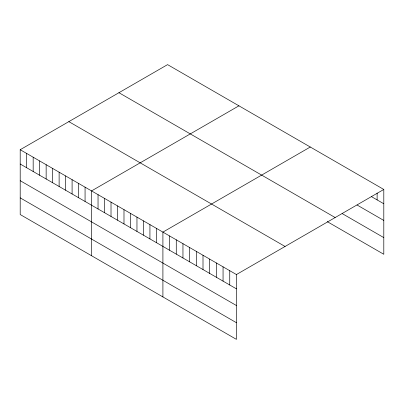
<?xml version="1.0" encoding="UTF-8"?>
<svg xmlns="http://www.w3.org/2000/svg" width="404" height="404" viewBox="0 0 404 404"><rect width="100%" height="100%" fill="white"/><g stroke="black" fill="none" stroke-linecap="round" stroke-linejoin="round"><path stroke-width="0.61" d="M20.2 149.717L236.421 274.548L236.421 339.37L20.2 214.539L20.2 149.717L167.579 64.63L383.8 189.461L383.8 254.283L327.25 221.634M238.931 105.823L91.551 190.91L91.551 255.732M310.282 147.021L162.908 232.108L162.908 296.93M236.421 274.548L383.8 189.461M371.463 196.642L383.8 203.762M357.065 205L383.8 220.438M342.158 213.57L383.8 237.613M118.943 92.708L335.163 217.544M68.837 121.634L285.057 246.47M20.2 164.014L236.421 288.85M20.2 180.689L236.421 305.525M20.2 197.864L236.421 322.7M377.119 193.067L377.119 199.904M229.74 270.69L229.74 284.992M223.059 266.832L223.059 281.134M216.372 262.974L216.372 277.275M209.691 259.115L209.691 273.417M203.005 255.257L203.005 269.559M196.324 251.399L196.324 265.701M189.643 247.541L189.643 261.843M182.956 243.683L182.956 257.984M176.275 239.825L176.275 254.126M169.589 235.966L169.589 250.268M156.419 228.361L156.419 242.663M149.934 224.614L149.934 238.916M143.445 220.872L143.445 235.173M136.961 217.125L136.961 231.426M130.472 213.383L130.472 227.684M123.988 209.636L123.988 223.937M117.498 205.888L117.498 220.19M111.014 202.146L111.014 216.448M104.525 198.399L104.525 212.701M98.041 194.657L98.041 208.959M85.067 187.163L85.067 201.465M78.578 183.421L78.578 197.723M72.094 179.674L72.094 193.976M65.605 175.932L65.605 190.233M59.12 172.185L59.12 186.486M52.631 168.438L52.631 182.739M46.147 164.696L46.147 178.997M39.658 160.949L39.658 175.25M33.173 157.207L33.173 171.508M26.684 153.459L26.684 167.761"/></g></svg>
